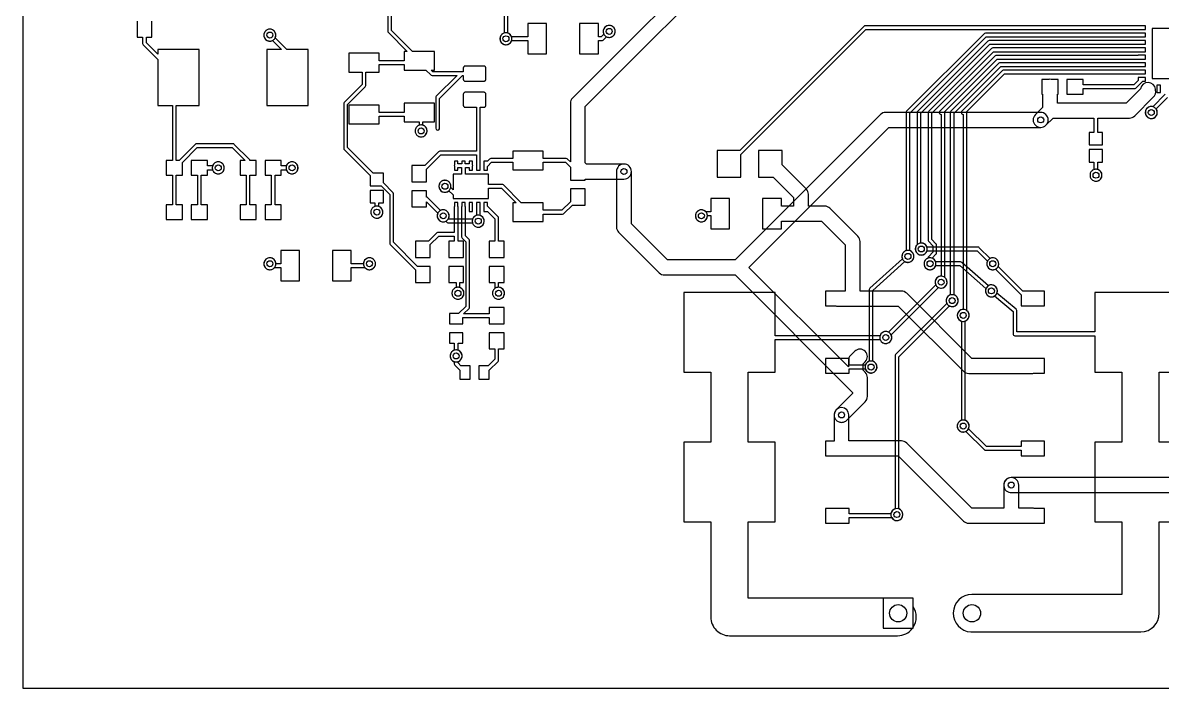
# Model space of a CAD drawing. Header units: millimetres. Extents: x 14 to 284, y -1 to 109.
# Drawn here: x 14 to 91.2, y -1.3 to 43.8 of the extents above; entities that cross this region are included whole.
import ezdxf

# ---------------------------------------------------------------- set-up
doc = ezdxf.new("R2010")
doc.units = ezdxf.units.MM

msp = doc.modelspace()

# ---------------------------------------------------------------- linework, layer by layer
at = {"layer": '16_copper'}
msp.add_lwpolyline([(46.623, 51.526), (46.623, 43.137), (46.619, 43.136), (46.57, 43.115), (46.524, 43.089), (46.481, 43.056), (46.444, 43.019), (46.411, 42.976), (46.385, 42.93), (46.364, 42.881), (46.351, 42.829), (46.344, 42.777), (46.344, 42.723), (46.351, 42.671), (46.364, 42.619), (46.385, 42.57), (46.411, 42.524), (46.444, 42.481), (46.481, 42.444), (46.524, 42.411), (46.57, 42.385), (46.619, 42.364), (46.671, 42.351), (46.723, 42.344), (46.777, 42.344), (46.829, 42.351, 0.771278), (46.877, 43.137), (46.877, 51.579, 0.198912)], format="xyb", dxfattribs=at)
for points in [[(30.829, 42.601), (30.881, 42.614), (30.93, 42.635), (30.976, 42.661), (31.019, 42.694), (31.056, 42.731), (31.089, 42.774), (31.115, 42.82), (31.136, 42.869), (31.149, 42.921), (31.156, 42.973), (31.156, 43.027), (31.149, 43.079), (31.136, 43.131), (31.115, 43.18), (31.089, 43.226), (31.056, 43.269), (31.019, 43.306), (30.976, 43.339), (30.93, 43.365), (30.881, 43.386), (30.829, 43.399), (30.777, 43.406), (30.723, 43.406), (30.671, 43.399), (30.619, 43.386), (30.57, 43.365), (30.524, 43.339), (30.481, 43.306), (30.444, 43.269), (30.411, 43.226), (30.385, 43.18), (30.364, 43.131), (30.351, 43.079), (30.344, 43.027), (30.344, 42.973), (30.351, 42.921), (30.364, 42.869), (30.385, 42.82), (30.411, 42.774), (30.444, 42.731), (30.481, 42.694), (30.524, 42.661), (30.57, 42.635), (30.619, 42.614), (30.671, 42.601), (30.723, 42.594), (30.777, 42.594)], [(53.829, 42.851), (53.881, 42.864), (53.93, 42.885), (53.976, 42.911), (54.019, 42.944), (54.056, 42.981), (54.089, 43.024), (54.115, 43.07), (54.136, 43.119), (54.149, 43.171), (54.156, 43.223), (54.156, 43.277), (54.149, 43.329), (54.136, 43.381), (54.115, 43.43), (54.089, 43.476), (54.056, 43.519), (54.019, 43.556), (53.976, 43.589), (53.93, 43.615), (53.881, 43.636), (53.829, 43.649), (53.777, 43.656), (53.723, 43.656), (53.671, 43.649), (53.619, 43.636), (53.57, 43.615), (53.524, 43.589), (53.481, 43.556), (53.444, 43.519), (53.411, 43.476), (53.385, 43.43), (53.364, 43.381), (53.351, 43.329), (53.344, 43.277), (53.344, 43.223), (53.351, 43.171), (53.364, 43.119), (53.385, 43.07), (53.411, 43.024), (53.444, 42.981), (53.481, 42.944), (53.524, 42.911), (53.57, 42.885), (53.619, 42.864), (53.671, 42.851), (53.723, 42.844), (53.777, 42.844)], [(90.579, 37.351), (90.631, 37.364), (90.68, 37.385), (90.726, 37.411), (90.769, 37.444), (90.806, 37.481), (90.839, 37.524), (90.865, 37.57), (90.886, 37.619), (90.899, 37.671), (90.906, 37.723), (90.906, 37.777), (90.899, 37.829), (90.886, 37.881), (90.865, 37.93), (90.839, 37.976), (90.806, 38.019), (90.769, 38.056), (90.726, 38.089), (90.68, 38.115), (90.631, 38.136), (90.579, 38.149), (90.527, 38.156), (90.473, 38.156), (90.421, 38.149), (90.369, 38.136), (90.32, 38.115), (90.274, 38.089), (90.231, 38.056), (90.194, 38.019), (90.161, 37.976), (90.135, 37.93), (90.114, 37.881), (90.101, 37.829), (90.094, 37.777), (90.094, 37.723), (90.101, 37.671), (90.114, 37.619), (90.135, 37.57), (90.161, 37.524), (90.194, 37.481), (90.231, 37.444), (90.274, 37.411), (90.32, 37.385), (90.369, 37.364), (90.421, 37.351), (90.473, 37.344), (90.527, 37.344)], [(41.079, 36.101), (41.131, 36.114), (41.18, 36.135), (41.226, 36.161), (41.269, 36.194), (41.306, 36.231), (41.339, 36.274), (41.365, 36.32), (41.386, 36.369), (41.399, 36.421), (41.406, 36.473), (41.406, 36.527), (41.399, 36.579), (41.386, 36.631), (41.365, 36.68), (41.339, 36.726), (41.306, 36.769), (41.269, 36.806), (41.226, 36.839), (41.18, 36.865), (41.131, 36.886), (41.079, 36.899), (41.027, 36.906), (40.973, 36.906), (40.921, 36.899), (40.869, 36.886), (40.82, 36.865), (40.774, 36.839), (40.731, 36.806), (40.694, 36.769), (40.661, 36.726), (40.635, 36.68), (40.614, 36.631), (40.601, 36.579), (40.594, 36.527), (40.594, 36.473), (40.601, 36.421), (40.614, 36.369), (40.635, 36.32), (40.661, 36.274), (40.694, 36.231), (40.731, 36.194), (40.774, 36.161), (40.82, 36.135), (40.869, 36.114), (40.921, 36.101), (40.973, 36.094), (41.027, 36.094)], [(27.329, 33.601), (27.381, 33.614), (27.43, 33.635), (27.476, 33.661), (27.519, 33.694), (27.556, 33.731), (27.589, 33.774), (27.615, 33.82), (27.636, 33.869), (27.649, 33.921), (27.656, 33.973), (27.656, 34.027), (27.649, 34.079), (27.636, 34.131), (27.615, 34.18), (27.589, 34.226), (27.556, 34.269), (27.519, 34.306), (27.476, 34.339), (27.43, 34.365), (27.381, 34.386), (27.329, 34.399), (27.277, 34.406), (27.223, 34.406), (27.171, 34.399), (27.119, 34.386), (27.07, 34.365), (27.024, 34.339), (26.981, 34.306), (26.944, 34.269), (26.911, 34.226), (26.885, 34.18), (26.864, 34.131), (26.851, 34.079), (26.844, 34.027), (26.844, 33.973), (26.851, 33.921), (26.864, 33.869), (26.885, 33.82), (26.911, 33.774), (26.944, 33.731), (26.981, 33.694), (27.024, 33.661), (27.07, 33.635), (27.119, 33.614), (27.171, 33.601), (27.223, 33.594), (27.277, 33.594)], [(32.329, 33.601), (32.381, 33.614), (32.43, 33.635), (32.476, 33.661), (32.519, 33.694), (32.556, 33.731), (32.589, 33.774), (32.615, 33.82), (32.636, 33.869), (32.649, 33.921), (32.656, 33.973), (32.656, 34.027), (32.649, 34.079), (32.636, 34.131), (32.615, 34.18), (32.589, 34.226), (32.556, 34.269), (32.519, 34.306), (32.476, 34.339), (32.43, 34.365), (32.381, 34.386), (32.329, 34.399), (32.277, 34.406), (32.223, 34.406), (32.171, 34.399), (32.119, 34.386), (32.07, 34.365), (32.024, 34.339), (31.981, 34.306), (31.944, 34.269), (31.911, 34.226), (31.885, 34.18), (31.864, 34.131), (31.851, 34.079), (31.844, 34.027), (31.844, 33.973), (31.851, 33.921), (31.864, 33.869), (31.885, 33.82), (31.911, 33.774), (31.944, 33.731), (31.981, 33.694), (32.024, 33.661), (32.07, 33.635), (32.119, 33.614), (32.171, 33.601), (32.223, 33.594), (32.277, 33.594)], [(86.829, 33.101), (86.881, 33.114), (86.93, 33.135), (86.976, 33.161), (87.019, 33.194), (87.056, 33.231), (87.089, 33.274), (87.115, 33.32), (87.136, 33.369), (87.149, 33.421), (87.156, 33.473), (87.156, 33.527), (87.149, 33.579), (87.136, 33.631), (87.115, 33.68), (87.089, 33.726), (87.056, 33.769), (87.019, 33.806), (86.976, 33.839), (86.93, 33.865), (86.881, 33.886), (86.829, 33.899), (86.777, 33.906), (86.723, 33.906), (86.671, 33.899), (86.619, 33.886), (86.57, 33.865), (86.524, 33.839), (86.481, 33.806), (86.444, 33.769), (86.411, 33.726), (86.385, 33.68), (86.364, 33.631), (86.351, 33.579), (86.344, 33.527), (86.344, 33.473), (86.351, 33.421), (86.364, 33.369), (86.385, 33.32), (86.411, 33.274), (86.444, 33.231), (86.481, 33.194), (86.524, 33.161), (86.57, 33.135), (86.619, 33.114), (86.671, 33.101), (86.723, 33.094), (86.777, 33.094)], [(42.696, 32.351), (42.747, 32.364), (42.796, 32.385), (42.842, 32.411), (42.885, 32.444), (42.922, 32.481), (42.955, 32.524), (42.981, 32.57), (43.002, 32.619), (43.016, 32.671), (43.023, 32.723), (43.023, 32.777), (43.016, 32.829), (43.002, 32.881), (42.981, 32.93), (42.955, 32.976), (42.922, 33.019), (42.885, 33.056), (42.842, 33.089), (42.796, 33.115), (42.747, 33.136), (42.696, 33.149), (42.643, 33.156), (42.59, 33.156), (42.537, 33.149), (42.485, 33.136), (42.436, 33.115), (42.39, 33.089), (42.348, 33.056), (42.31, 33.019), (42.278, 32.976), (42.251, 32.93), (42.231, 32.881), (42.217, 32.829), (42.21, 32.777), (42.21, 32.723), (42.217, 32.671), (42.231, 32.619), (42.251, 32.57), (42.278, 32.524), (42.31, 32.481), (42.348, 32.444), (42.39, 32.411), (42.436, 32.385), (42.485, 32.364), (42.537, 32.351), (42.59, 32.344), (42.643, 32.344)], [(38.079, 30.601), (38.131, 30.614), (38.18, 30.635), (38.226, 30.661), (38.269, 30.694), (38.306, 30.731), (38.339, 30.774), (38.365, 30.82), (38.386, 30.869), (38.399, 30.921), (38.406, 30.973), (38.406, 31.027), (38.399, 31.079), (38.386, 31.131), (38.365, 31.18), (38.339, 31.226), (38.306, 31.269), (38.269, 31.306), (38.226, 31.339), (38.18, 31.365), (38.131, 31.386), (38.079, 31.399), (38.027, 31.406), (37.973, 31.406), (37.921, 31.399), (37.869, 31.386), (37.82, 31.365), (37.774, 31.339), (37.731, 31.306), (37.694, 31.269), (37.661, 31.226), (37.635, 31.18), (37.614, 31.131), (37.601, 31.079), (37.594, 31.027), (37.594, 30.973), (37.601, 30.921), (37.614, 30.869), (37.635, 30.82), (37.661, 30.774), (37.694, 30.731), (37.731, 30.694), (37.774, 30.661), (37.82, 30.635), (37.869, 30.614), (37.921, 30.601), (37.973, 30.594), (38.027, 30.594)], [(60.079, 30.351), (60.131, 30.364), (60.18, 30.385), (60.226, 30.411), (60.269, 30.444), (60.306, 30.481), (60.339, 30.524), (60.365, 30.57), (60.386, 30.619), (60.399, 30.671), (60.406, 30.723), (60.406, 30.777), (60.399, 30.829), (60.386, 30.881), (60.365, 30.93), (60.339, 30.976), (60.306, 31.019), (60.269, 31.056), (60.226, 31.089), (60.18, 31.115), (60.131, 31.136), (60.079, 31.149), (60.027, 31.156), (59.973, 31.156), (59.921, 31.149), (59.869, 31.136), (59.82, 31.115), (59.774, 31.089), (59.731, 31.056), (59.694, 31.019), (59.661, 30.976), (59.635, 30.93), (59.614, 30.881), (59.601, 30.829), (59.594, 30.777), (59.594, 30.723), (59.601, 30.671), (59.614, 30.619), (59.635, 30.57), (59.661, 30.524), (59.694, 30.481), (59.731, 30.444), (59.774, 30.411), (59.82, 30.385), (59.869, 30.364), (59.921, 30.351), (59.973, 30.344), (60.027, 30.344)], [(30.829, 27.101), (30.881, 27.114), (30.93, 27.135), (30.976, 27.161), (31.019, 27.194), (31.056, 27.231), (31.089, 27.274), (31.115, 27.32), (31.136, 27.369), (31.149, 27.421), (31.156, 27.473), (31.156, 27.527), (31.149, 27.579), (31.136, 27.631), (31.115, 27.68), (31.089, 27.726), (31.056, 27.769), (31.019, 27.806), (30.976, 27.839), (30.93, 27.865), (30.881, 27.886), (30.829, 27.899), (30.777, 27.906), (30.723, 27.906), (30.671, 27.899), (30.619, 27.886), (30.57, 27.865), (30.524, 27.839), (30.481, 27.806), (30.444, 27.769), (30.411, 27.726), (30.385, 27.68), (30.364, 27.631), (30.351, 27.579), (30.344, 27.527), (30.344, 27.473), (30.351, 27.421), (30.364, 27.369), (30.385, 27.32), (30.411, 27.274), (30.444, 27.231), (30.481, 27.194), (30.524, 27.161), (30.57, 27.135), (30.619, 27.114), (30.671, 27.101), (30.723, 27.094), (30.777, 27.094)], [(37.579, 27.101), (37.631, 27.114), (37.68, 27.135), (37.726, 27.161), (37.769, 27.194), (37.806, 27.231), (37.839, 27.274), (37.865, 27.32), (37.886, 27.369), (37.899, 27.421), (37.906, 27.473), (37.906, 27.527), (37.899, 27.579), (37.886, 27.631), (37.865, 27.68), (37.839, 27.726), (37.806, 27.769), (37.769, 27.806), (37.726, 27.839), (37.68, 27.865), (37.631, 27.886), (37.579, 27.899), (37.527, 27.906), (37.473, 27.906), (37.421, 27.899), (37.369, 27.886), (37.32, 27.865), (37.274, 27.839), (37.231, 27.806), (37.194, 27.769), (37.161, 27.726), (37.135, 27.68), (37.114, 27.631), (37.101, 27.579), (37.094, 27.527), (37.094, 27.473), (37.101, 27.421), (37.114, 27.369), (37.135, 27.32), (37.161, 27.274), (37.194, 27.231), (37.231, 27.194), (37.274, 27.161), (37.32, 27.135), (37.369, 27.114), (37.421, 27.101), (37.473, 27.094), (37.527, 27.094)], [(43.579, 25.101), (43.631, 25.114), (43.68, 25.135), (43.726, 25.161), (43.769, 25.194), (43.806, 25.231), (43.839, 25.274), (43.865, 25.32), (43.886, 25.369), (43.899, 25.421), (43.906, 25.473), (43.906, 25.527), (43.899, 25.579), (43.886, 25.631), (43.865, 25.68), (43.839, 25.726), (43.806, 25.769), (43.769, 25.806), (43.726, 25.839), (43.68, 25.865), (43.631, 25.886), (43.579, 25.899), (43.527, 25.906), (43.473, 25.906), (43.421, 25.899), (43.369, 25.886), (43.32, 25.865), (43.274, 25.839), (43.231, 25.806), (43.194, 25.769), (43.161, 25.726), (43.135, 25.68), (43.114, 25.631), (43.101, 25.579), (43.094, 25.527), (43.094, 25.473), (43.101, 25.421), (43.114, 25.369), (43.135, 25.32), (43.161, 25.274), (43.194, 25.231), (43.231, 25.194), (43.274, 25.161), (43.32, 25.135), (43.369, 25.114), (43.421, 25.101), (43.473, 25.094), (43.527, 25.094)], [(46.329, 25.101), (46.381, 25.114), (46.43, 25.135), (46.476, 25.161), (46.519, 25.194), (46.556, 25.231), (46.589, 25.274), (46.615, 25.32), (46.636, 25.369), (46.649, 25.421), (46.656, 25.473), (46.656, 25.527), (46.649, 25.579), (46.636, 25.631), (46.615, 25.68), (46.589, 25.726), (46.556, 25.769), (46.519, 25.806), (46.476, 25.839), (46.43, 25.865), (46.381, 25.886), (46.329, 25.899), (46.277, 25.906), (46.223, 25.906), (46.171, 25.899), (46.119, 25.886), (46.07, 25.865), (46.024, 25.839), (45.981, 25.806), (45.944, 25.769), (45.911, 25.726), (45.885, 25.68), (45.864, 25.631), (45.851, 25.579), (45.844, 25.527), (45.844, 25.473), (45.851, 25.421), (45.864, 25.369), (45.885, 25.32), (45.911, 25.274), (45.944, 25.231), (45.981, 25.194), (46.024, 25.161), (46.07, 25.135), (46.119, 25.114), (46.171, 25.101), (46.223, 25.094), (46.277, 25.094)], [(43.454, 20.851), (43.506, 20.864), (43.555, 20.885), (43.601, 20.911), (43.644, 20.944), (43.681, 20.981), (43.714, 21.024), (43.74, 21.07), (43.761, 21.119), (43.774, 21.171), (43.781, 21.223), (43.781, 21.277), (43.774, 21.329), (43.761, 21.381), (43.74, 21.43), (43.714, 21.476), (43.681, 21.519), (43.644, 21.556), (43.601, 21.589), (43.555, 21.615), (43.506, 21.636), (43.454, 21.649), (43.402, 21.656), (43.348, 21.656), (43.296, 21.649), (43.244, 21.636), (43.195, 21.615), (43.149, 21.589), (43.106, 21.556), (43.069, 21.519), (43.036, 21.476), (43.01, 21.43), (42.989, 21.381), (42.976, 21.329), (42.969, 21.277), (42.969, 21.223), (42.976, 21.171), (42.989, 21.119), (43.01, 21.07), (43.036, 21.024), (43.069, 20.981), (43.106, 20.944), (43.149, 20.911), (43.195, 20.885), (43.244, 20.864), (43.296, 20.851), (43.348, 20.844), (43.402, 20.844)], [(74.356, 4.826), (72.324, 4.826), (72.324, 2.794), (74.356, 2.794)]]:
    msp.add_lwpolyline(points, close=True, dxfattribs=at)
for points in [[(69.552, 16.753, 0.172069), (69.854, 16.896), (71.104, 18.146, 0.198912), (71.25, 18.5), (71.25, 18.914, 0.085783), (71.25, 19.087), (71.25, 19.789, 0.198912), (71.104, 20.142), (70.967, 20.279), (70.967, 20.721), (71.104, 20.858, 1), (70.396, 21.565), (70.113, 21.282, 0.198912), (69.967, 20.928), (69.967, 20.502), (63.218, 27.25), (72.71, 36.742), (83, 36.742, 1), (83, 37.758), (72.5, 37.758, 0.198912), (72.141, 37.609), (62.29, 27.758), (57.71, 27.758), (55.258, 30.21), (55.258, 33.75, 1), (54.242, 33.75), (54.242, 30, 0.198912), (54.391, 29.641), (57.141, 26.891, 0.198912), (57.5, 26.742), (62.29, 26.742), (70.25, 18.782), (70.25, 18.707), (69.146, 17.604), (69.109, 17.562), (69.077, 17.516), (69.05, 17.467), (69.028, 17.416), (69.013, 17.362), (69.003, 17.307), (69, 17.251), (69.003, 17.196), (69.012, 17.14), (69.027, 17.087), (69.049, 17.035), (69.075, 16.986), (69.108, 16.94), (69.145, 16.898), (69.186, 16.861), (69.231, 16.828), (69.28, 16.801), (69.332, 16.779), (69.385, 16.763), (69.44, 16.754), (69.496, 16.75)], [(44.954, 29.99, 1), (44.796, 30.789), (44.744, 30.775, 0.235788), (44.488, 30.517), (42.913, 30.517), (42.863, 30.566, 0.941273), (42.161, 30.976), (42.135, 30.93, 0.720354), (42.684, 30.387), (42.77, 30.3, 0.198912), (42.86, 30.263), (44.488, 30.263), (44.489, 30.259), (44.51, 30.21), (44.536, 30.163), (44.569, 30.121), (44.606, 30.084), (44.649, 30.051), (44.695, 30.024), (44.744, 30.004), (44.796, 29.99), (44.848, 29.983), (44.902, 29.983)], [(79.829, 27.101, 1), (79.671, 27.899), (79.619, 27.886, 0.036496), (79.565, 27.862), (78.838, 28.588, 0.198912), (78.75, 28.625), (75.296, 28.625, 0.943675), (74.509, 28.421), (74.523, 28.369, 0.722287), (75.296, 28.375), (78.698, 28.375), (79.388, 27.685), (79.385, 27.68), (79.364, 27.631), (79.351, 27.579), (79.344, 27.527), (79.344, 27.473), (79.351, 27.421), (79.364, 27.369), (79.385, 27.32), (79.411, 27.274), (79.444, 27.231), (79.481, 27.194), (79.524, 27.161), (79.57, 27.135), (79.619, 27.114), (79.671, 27.101), (79.723, 27.094), (79.777, 27.094)], [(71.579, 20.101, 0.773306), (71.625, 20.887), (71.625, 25.694), (73.796, 27.648, 0.968638), (74.226, 28.339), (74.18, 28.365, 0.702359), (73.629, 27.834), (71.416, 25.843, 0.212614), (71.375, 25.75), (71.375, 20.887), (71.369, 20.886), (71.32, 20.865), (71.274, 20.839), (71.231, 20.806), (71.194, 20.769), (71.161, 20.726), (71.135, 20.68), (71.114, 20.631), (71.101, 20.579), (71.094, 20.527), (71.094, 20.473), (71.101, 20.421), (71.114, 20.369), (71.135, 20.32), (71.161, 20.274), (71.194, 20.231), (71.231, 20.194), (71.274, 20.161), (71.32, 20.135), (71.369, 20.114), (71.421, 20.101), (71.473, 20.094), (71.527, 20.094)], [(79.741, 25.262, 1), (79.582, 26.061), (79.531, 26.047, 0.052323), (79.454, 26.011), (77.655, 27.594, 0.18244), (77.573, 27.625), (75.887, 27.625, 0.943675), (75.101, 27.421), (75.114, 27.369, 0.722287), (75.887, 27.375), (77.526, 27.375), (79.289, 25.823), (79.276, 25.792), (79.262, 25.741), (79.255, 25.688), (79.255, 25.635), (79.262, 25.582), (79.276, 25.531), (79.296, 25.481), (79.323, 25.435), (79.355, 25.393), (79.393, 25.355), (79.435, 25.323), (79.481, 25.296), (79.531, 25.276), (79.582, 25.262), (79.635, 25.255), (79.688, 25.255)], [(72.579, 22.101, 0.49782), (72.862, 22.685), (76.065, 25.888, 0.943674), (76.476, 26.589), (76.43, 26.615, 0.722286), (75.888, 26.065), (72.685, 22.862), (72.68, 22.865), (72.631, 22.886), (72.579, 22.899), (72.527, 22.906), (72.473, 22.906), (72.421, 22.899), (72.369, 22.886), (72.32, 22.865), (72.274, 22.839), (72.231, 22.806), (72.194, 22.769), (72.161, 22.726), (72.135, 22.68), (72.114, 22.631), (72.101, 22.579), (72.094, 22.527), (72.094, 22.473), (72.101, 22.421), (72.114, 22.369), (72.135, 22.32), (72.161, 22.274), (72.194, 22.231), (72.231, 22.194), (72.274, 22.161), (72.32, 22.135), (72.369, 22.114), (72.421, 22.101), (72.473, 22.094), (72.527, 22.094)], [(73.329, 10.101, 0.773306), (73.375, 10.887), (73.375, 21.198), (76.815, 24.638, 0.943674), (77.226, 25.339), (77.18, 25.365, 0.722286), (76.638, 24.815), (73.162, 21.338, 0.198912), (73.125, 21.25), (73.125, 10.887), (73.119, 10.886), (73.07, 10.865), (73.024, 10.839), (72.981, 10.806), (72.944, 10.769), (72.911, 10.726), (72.885, 10.68), (72.864, 10.631), (72.851, 10.579), (72.844, 10.527), (72.844, 10.473), (72.851, 10.421), (72.864, 10.369), (72.885, 10.32), (72.911, 10.274), (72.944, 10.231), (72.981, 10.194), (73.024, 10.161), (73.07, 10.135), (73.119, 10.114), (73.171, 10.101), (73.223, 10.094), (73.277, 10.094)], [(77.829, 16.101, 0.773306), (77.875, 16.887), (77.875, 23.613, 0.943675), (77.671, 24.399), (77.619, 24.386, 0.722287), (77.625, 23.613), (77.625, 16.887), (77.619, 16.886), (77.57, 16.865), (77.524, 16.839), (77.481, 16.806), (77.444, 16.769), (77.411, 16.726), (77.385, 16.68), (77.364, 16.631), (77.351, 16.579), (77.344, 16.527), (77.344, 16.473), (77.351, 16.421), (77.364, 16.369), (77.385, 16.32), (77.411, 16.274), (77.444, 16.231), (77.481, 16.194), (77.524, 16.161), (77.57, 16.135), (77.619, 16.114), (77.671, 16.101), (77.723, 16.094), (77.777, 16.094)], [(107.556, 11.995, 0.946018), (107.5, 13.008), (81, 13.008, 0.929363), (80.926, 11.997), (81, 11.992), (107.5, 11.992)]]:
    msp.add_lwpolyline(points, format="xyb", close=True, dxfattribs=at)
at = {"layer": '1_copper'}
for points in [[(61.992, 49.46), (51.266, 38.734, 0.198912), (51.117, 38.375), (51.117, 34.413), (50.935, 34.595, 0.198912), (50.845, 34.632), (49.28, 34.632), (49.28, 35.14), (47.22, 35.14), (47.22, 34.632), (45.73, 34.632, 0.198912), (45.64, 34.595), (45.495, 34.45), (45.495, 34.45), (45.255, 34.45), (45.255, 34.191, 0.166874), (45.255, 34.109), (45.255, 33.85), (45.495, 33.85), (45.495, 34.09), (45.783, 34.378), (47.22, 34.378), (47.22, 33.87), (49.28, 33.87), (49.28, 34.378), (50.792, 34.378), (51.124, 34.047), (51.125, 34.038), (51.125, 33.836, 0.08515), (51.125, 33.664), (51.125, 33.175), (52.125, 33.175), (52.125, 33.242), (54.75, 33.242, 1), (54.75, 34.258), (52.21, 34.258), (52.133, 34.335), (52.133, 38.165), (62.859, 48.891, 0.198912)], [(38.743, 44.595), (38.743, 43.26, 0.198912), (38.78, 43.17), (40.06, 41.89), (39.845, 41.89), (39.845, 41.257), (38.155, 41.257), (38.155, 41.765), (36.095, 41.765), (36.095, 40.495), (36.998, 40.495), (36.998, 39.643), (35.789, 38.434, 0.198912), (35.752, 38.344), (35.752, 35.326, 0.198912), (35.789, 35.236), (37.55, 33.475), (37.55, 32.78), (38.29, 32.78), (38.873, 32.197), (38.873, 28.9, 0.198912), (38.91, 28.81), (40.625, 27.095), (40.625, 26.225), (41.625, 26.225), (41.625, 27.325), (40.755, 27.325), (39.127, 28.953), (39.127, 32.25, 0.198912), (39.09, 32.34), (38.45, 32.98), (38.45, 33.63), (37.755, 33.63), (36.006, 35.379), (36.006, 38.292), (37.215, 39.501, 0.198912), (37.252, 39.59), (37.252, 40.495), (38.155, 40.495), (38.155, 41.003), (39.845, 41.003), (39.845, 40.62), (41.33, 40.62), (41.651, 40.299, 0.198912), (41.741, 40.262), (43.443, 40.262), (42.031, 38.85, 0.198912), (41.994, 38.76), (41.994, 36.687, 0.879449), (42.244, 36.655), (42.248, 36.687), (42.248, 38.707), (43.803, 40.262), (43.863, 40.262), (43.863, 39.995), (43.868, 39.971), (43.877, 39.948), (43.891, 39.927), (43.909, 39.909), (43.93, 39.895), (43.953, 39.886), (43.977, 39.881), (45.273, 39.881), (45.297, 39.886), (45.32, 39.895), (45.341, 39.909), (45.359, 39.927), (45.373, 39.948), (45.382, 39.971), (45.387, 39.995), (45.387, 40.783), (45.382, 40.807), (45.373, 40.83), (45.359, 40.851), (45.341, 40.869), (45.32, 40.883), (45.297, 40.892), (45.273, 40.897), (43.977, 40.897), (43.953, 40.892), (43.93, 40.883), (43.909, 40.869), (43.891, 40.851), (43.877, 40.83), (43.868, 40.807), (43.863, 40.783), (43.863, 40.516), (41.794, 40.516), (41.69, 40.62), (41.905, 40.62), (41.905, 41.89), (40.42, 41.89), (38.997, 43.313), (38.997, 44.595)], [(21.75, 43.95), (21.75, 42.85), (22.123, 42.85), (22.123, 42.425, 0.198912), (22.16, 42.335), (23.15, 41.345), (23.15, 38.225), (24.148, 38.225), (24.148, 34.5), (23.725, 34.5), (23.725, 33.5), (24.148, 33.5), (24.148, 31.5), (23.725, 31.5), (23.725, 30.5), (24.825, 30.5), (24.825, 31.5), (24.402, 31.5), (24.402, 33.5), (24.825, 33.5), (24.825, 34.37), (25.828, 35.373), (28.197, 35.373), (29.07, 34.5), (28.725, 34.5), (28.725, 33.5), (29.148, 33.5), (29.148, 31.5), (28.725, 31.5), (28.725, 30.5), (29.825, 30.5), (29.825, 31.5), (29.402, 31.5), (29.402, 33.5), (29.825, 33.5), (29.825, 34.5), (29.399, 34.5, 0.147757), (29.365, 34.565), (28.34, 35.59, 0.198912), (28.25, 35.627), (25.775, 35.627, 0.198912), (25.685, 35.59), (24.595, 34.5), (24.402, 34.5), (24.402, 38.225), (25.95, 38.225), (25.95, 42.025), (23.15, 42.025), (23.15, 41.705), (22.377, 42.478), (22.377, 42.85), (22.75, 42.85), (22.75, 43.95)], [(91.444, 38.989), (90.599, 38.144, 0.960784), (90.369, 37.364), (90.421, 37.351, 0.698889), (90.818, 38.003), (91.587, 38.772)], [(92.87, 25.56), (86.67, 25.56), (86.67, 22.875), (81.375, 22.875), (81.375, 24.323, 0.221153), (81.331, 24.418), (80.038, 25.508, 0.965312), (79.296, 25.842), (79.276, 25.792, 0.704958), (79.877, 25.316), (81.125, 24.265), (81.125, 22.75, 0.414214), (81.25, 22.625), (86.67, 22.625), (86.67, 20.16), (88.5, 20.16), (88.5, 15.4), (86.67, 15.4), (86.67, 10), (88.5, 10), (88.5, 5.08), (78.34, 5.08, 0.972989), (78.27, 2.542), (78.34, 2.54), (89.77, 2.54), (89.797, 2.541, 0.407964), (91.04, 3.81), (91.04, 10), (92.87, 10)]]:
    msp.add_lwpolyline(points, format="xyb", dxfattribs=at)
for points in [[(33.35, 42.025), (31.905, 42.025), (31.113, 42.816, 0.941273), (30.411, 43.226), (30.385, 43.18, 0.720354), (30.934, 42.637), (31.545, 42.025), (30.55, 42.025), (30.55, 38.225), (33.35, 38.225)], [(49.505, 43.78), (48.235, 43.78), (48.235, 42.877), (47.137, 42.877, 0.941276), (46.351, 42.671), (46.364, 42.619, 0.720356), (47.137, 42.623), (48.235, 42.623), (48.235, 41.72), (49.505, 41.72)], [(53.015, 42.623), (53.25, 42.623, 0.198912), (53.34, 42.66), (53.566, 42.887, 0.941273), (53.976, 43.589), (53.93, 43.615, 0.720354), (53.387, 43.066), (53.197, 42.877), (53.015, 42.877), (53.015, 43.78), (51.745, 43.78), (51.745, 41.72), (53.015, 41.72)], [(62.68, 34.903), (71.152, 43.375), (89.615, 43.375), (89.615, 43.373), (90.115, 43.373), (90.115, 43.627), (89.615, 43.627), (89.615, 43.625), (71.1, 43.625, 0.198912), (71.012, 43.588), (62.603, 35.18), (61.08, 35.18), (61.08, 33.38), (62.68, 33.38)], [(74.079, 27.601, 0.773306), (74.125, 28.387), (74.125, 37.698), (79.302, 42.875), (89.615, 42.875), (89.615, 42.873), (90.115, 42.873), (90.115, 43.127), (89.615, 43.127), (89.615, 43.125), (79.25, 43.125, 0.198912), (79.162, 43.088), (73.912, 37.838, 0.198912), (73.875, 37.75), (73.875, 28.387), (73.869, 28.386), (73.82, 28.365), (73.774, 28.339), (73.731, 28.306), (73.694, 28.269), (73.661, 28.226), (73.635, 28.18), (73.614, 28.131), (73.601, 28.079), (73.594, 28.027), (73.594, 27.973), (73.601, 27.921), (73.614, 27.869), (73.635, 27.82), (73.661, 27.774), (73.694, 27.731), (73.731, 27.694), (73.774, 27.661), (73.82, 27.635), (73.869, 27.614), (73.921, 27.601), (73.973, 27.594), (74.027, 27.594)], [(74.988, 28.101, 0.944952), (74.875, 28.905), (74.875, 37.698), (79.552, 42.375), (89.615, 42.375), (89.615, 42.373), (90.115, 42.373), (90.115, 42.627), (89.615, 42.627), (89.615, 42.625), (79.5, 42.625, 0.198912), (79.412, 42.588), (74.662, 37.838, 0.198912), (74.625, 37.75), (74.625, 28.791), (74.603, 28.769), (74.57, 28.726), (74.544, 28.68), (74.523, 28.631), (74.509, 28.579), (74.502, 28.527), (74.502, 28.473), (74.509, 28.421), (74.523, 28.369), (74.544, 28.32), (74.57, 28.274), (74.603, 28.231), (74.64, 28.194), (74.683, 28.161), (74.729, 28.135), (74.778, 28.114), (74.829, 28.101), (74.882, 28.094), (74.935, 28.094)], [(75.579, 27.101, 0.716589), (75.68, 27.865), (75.643, 27.881), (75.903, 28.14, 0.198912), (75.939, 28.228), (75.939, 28.772, 0.198912), (75.903, 28.86), (75.625, 29.138), (75.625, 37.698), (79.802, 41.875), (89.615, 41.875), (89.615, 41.873), (90.115, 41.873), (90.115, 42.127), (89.615, 42.127), (89.615, 42.125), (79.75, 42.125, 0.198912), (79.662, 42.088), (75.412, 37.838, 0.198912), (75.375, 37.75), (75.375, 29.086, 0.198912), (75.412, 28.998), (75.689, 28.72), (75.689, 28.28), (75.412, 28.002, 0.25504), (75.369, 27.886), (75.32, 27.865), (75.274, 27.839), (75.231, 27.806), (75.194, 27.769), (75.161, 27.726), (75.135, 27.68), (75.114, 27.631), (75.101, 27.579), (75.094, 27.527), (75.094, 27.473), (75.101, 27.421), (75.114, 27.369), (75.135, 27.32), (75.161, 27.274), (75.194, 27.231), (75.231, 27.194), (75.274, 27.161), (75.32, 27.135), (75.369, 27.114), (75.421, 27.101), (75.473, 27.094), (75.527, 27.094)], [(76.144, 37.817, 0.59011), (76.25, 37.626), (76.25, 26.656, 0.967798), (76.223, 25.844), (76.277, 25.844, 0.689133), (76.5, 26.57), (76.5, 37.823), (80.052, 41.375), (89.615, 41.375), (89.615, 41.373), (90.115, 41.373), (90.115, 41.627), (89.615, 41.627), (89.615, 41.625), (80, 41.625, 0.198912), (79.912, 41.588), (76.162, 37.838)], [(77.079, 24.601, 0.773306), (77.125, 25.387), (77.125, 37.698), (80.302, 40.875), (89.615, 40.875), (89.615, 40.873), (90.115, 40.873), (90.115, 41.127), (89.615, 41.127), (89.615, 41.125), (80.25, 41.125, 0.198912), (80.162, 41.088), (76.912, 37.838, 0.198912), (76.875, 37.75), (76.875, 25.387), (76.869, 25.386), (76.82, 25.365), (76.774, 25.339), (76.731, 25.306), (76.694, 25.269), (76.661, 25.226), (76.635, 25.18), (76.614, 25.131), (76.601, 25.079), (76.594, 25.027), (76.594, 24.973), (76.601, 24.921), (76.614, 24.869), (76.635, 24.82), (76.661, 24.774), (76.694, 24.731), (76.731, 24.694), (76.774, 24.661), (76.82, 24.635), (76.869, 24.614), (76.921, 24.601), (76.973, 24.594), (77.027, 24.594)], [(77.644, 37.817, 0.59011), (77.75, 37.626), (77.75, 24.406, 0.967798), (77.723, 23.594), (77.777, 23.594, 0.689133), (78, 24.32), (78, 37.823), (80.552, 40.375), (89.615, 40.375), (89.615, 40.373), (90.115, 40.373), (90.115, 40.627), (89.615, 40.627), (89.615, 40.625), (80.5, 40.625, 0.198912), (80.412, 40.588), (77.662, 37.838)], [(84.138, 39), (84.18, 39), (84.18, 40), (83.716, 40, 0.08515), (83.544, 40), (83.08, 40), (83.08, 39), (83.122, 39), (83.122, 38.09), (82.641, 37.609, 1), (83.359, 36.891), (83.84, 37.372), (86.613, 37.372), (86.613, 36.405), (86.29, 36.405), (86.29, 35.555), (87.19, 35.555), (87.19, 36.405), (86.867, 36.405), (86.867, 37.372), (89.015, 37.372, 0.198912), (89.374, 37.521), (90.635, 38.782, 0.267399), (90.784, 39.276), (90.781, 39.332, 0.871436), (89.775, 39.359), (88.805, 38.388), (84.138, 38.388)], [(85.88, 39.373), (89.365, 39.373, 0.198912), (89.455, 39.41), (89.918, 39.873), (90.115, 39.873), (90.115, 40.127), (89.615, 40.127), (89.615, 39.93), (89.312, 39.627), (85.88, 39.627), (85.88, 40), (84.78, 40), (84.78, 39), (85.88, 39)], [(45.273, 38.103), (45.297, 38.108), (45.32, 38.117), (45.341, 38.131), (45.359, 38.149), (45.373, 38.17), (45.382, 38.193), (45.387, 38.217), (45.387, 39.005), (45.382, 39.029), (45.373, 39.052), (45.359, 39.073), (45.341, 39.091), (45.32, 39.105), (45.297, 39.114), (45.273, 39.119), (43.977, 39.119), (43.953, 39.114), (43.93, 39.105), (43.909, 39.091), (43.891, 39.073), (43.877, 39.052), (43.868, 39.029), (43.863, 39.005), (43.863, 38.217), (43.868, 38.193), (43.877, 38.17), (43.891, 38.149), (43.909, 38.131), (43.93, 38.117), (43.953, 38.108), (43.977, 38.103), (44.748, 38.103), (44.748, 35.127), (42.275, 35.127, 0.198912), (42.185, 35.09), (41.245, 34.15), (40.375, 34.15), (40.375, 33.05), (41.375, 33.05), (41.375, 33.92), (42.328, 34.873), (44.748, 34.873), (44.748, 34.15, 0.079081), (44.755, 34.111), (44.755, 33.85), (44.995, 33.85), (44.995, 34.11, 0.079862), (45.002, 34.15), (45.002, 38.103)], [(41.079, 36.101, 0.771278), (41.127, 36.887), (41.127, 37.11), (41.905, 37.11), (41.905, 38.38), (39.845, 38.38), (39.845, 37.747), (38.155, 37.747), (38.155, 38.255), (36.095, 38.255), (36.095, 36.985), (38.155, 36.985), (38.155, 37.493), (39.845, 37.493), (39.845, 37.11), (40.873, 37.11), (40.873, 36.887), (40.869, 36.886), (40.82, 36.865), (40.774, 36.839), (40.731, 36.806), (40.694, 36.769), (40.661, 36.726), (40.635, 36.68), (40.614, 36.631), (40.601, 36.579), (40.594, 36.527), (40.594, 36.473), (40.601, 36.421), (40.614, 36.369), (40.635, 36.32), (40.661, 36.274), (40.694, 36.231), (40.731, 36.194), (40.774, 36.161), (40.82, 36.135), (40.869, 36.114), (40.921, 36.101), (40.973, 36.094), (41.027, 36.094)], [(69.742, 28.79), (69.742, 25.648), (69.21, 25.648, 0.042258), (69.125, 25.64), (68.41, 25.64), (68.41, 24.64), (69.123, 24.64, 0.042924), (69.21, 24.632), (73.35, 24.632), (77.761, 20.221, 0.198912), (78.12, 20.072), (82.47, 20.072, 0.042258), (82.555, 20.08), (83.27, 20.08), (83.27, 21.08), (82.557, 21.08, 0.042924), (82.47, 21.088), (78.33, 21.088), (73.919, 25.499, 0.198912), (73.56, 25.648), (70.758, 25.648), (70.758, 29, 0.198912), (70.609, 29.359), (68.709, 31.259, 0.198912), (68.35, 31.408), (67.258, 31.408), (67.258, 32.21, 0.198912), (67.109, 32.569), (65.48, 34.198), (65.48, 35.18), (63.88, 35.18), (63.88, 33.38), (64.862, 33.38), (66.242, 32), (66.242, 31.408), (65.42, 31.408), (65.42, 31.93), (64.15, 31.93), (64.15, 29.87), (65.42, 29.87), (65.42, 30.392), (68.14, 30.392)], [(86.829, 33.101, 0.781467), (86.867, 33.889), (86.867, 34.395), (87.19, 34.395), (87.19, 35.245), (86.29, 35.245), (86.29, 34.395), (86.613, 34.395), (86.613, 33.883), (86.57, 33.865), (86.524, 33.839), (86.481, 33.806), (86.444, 33.769), (86.411, 33.726), (86.385, 33.68), (86.364, 33.631), (86.351, 33.579), (86.344, 33.527), (86.344, 33.473), (86.351, 33.421), (86.364, 33.369), (86.385, 33.32), (86.411, 33.274), (86.444, 33.231), (86.481, 33.194), (86.524, 33.161), (86.57, 33.135), (86.619, 33.114), (86.671, 33.101), (86.723, 33.094), (86.777, 33.094)], [(26.525, 31.5), (26.102, 31.5), (26.102, 33.5), (26.525, 33.5), (26.525, 33.873), (26.863, 33.873, 0.941276), (27.649, 34.079), (27.636, 34.131, 0.720356), (26.863, 34.127), (26.525, 34.127), (26.525, 34.5), (25.425, 34.5), (25.425, 33.5), (25.848, 33.5), (25.848, 31.5), (25.425, 31.5), (25.425, 30.5), (26.525, 30.5)], [(31.525, 31.5), (31.102, 31.5), (31.102, 33.5), (31.525, 33.5), (31.525, 33.873), (31.863, 33.873, 0.941276), (32.649, 34.079), (32.636, 34.131, 0.720356), (31.863, 34.127), (31.525, 34.127), (31.525, 34.5), (30.425, 34.5), (30.425, 33.5), (30.848, 33.5), (30.848, 31.5), (30.425, 31.5), (30.425, 30.5), (31.525, 30.5)], [(49.28, 30.868), (50.595, 30.868, 0.198912), (50.685, 30.905), (51.255, 31.475), (52.125, 31.475), (52.125, 32.575), (51.125, 32.575), (51.125, 31.705), (50.542, 31.122), (49.28, 31.122), (49.28, 31.63), (47.795, 31.63), (46.585, 32.84, 0.198912), (46.495, 32.877), (45.575, 32.877), (45.575, 33.575), (44.002, 33.575), (44.002, 34.023), (44.255, 34.023), (44.255, 33.85), (44.495, 33.85), (44.495, 34.111, 0.159357), (44.495, 34.189), (44.495, 34.45), (44.255, 34.45), (44.255, 34.277), (43.995, 34.277), (43.995, 34.45), (43.755, 34.45), (43.755, 34.277), (43.495, 34.277), (43.495, 34.45), (43.255, 34.45), (43.255, 34.189, 0.159357), (43.255, 34.111), (43.255, 33.85), (43.495, 33.85), (43.495, 34.023), (43.748, 34.023), (43.748, 33.575), (43.175, 33.575), (43.175, 32.521), (43.017, 32.679, 0.989631), (42.217, 32.829), (42.21, 32.777, 0.673196), (42.889, 32.448), (43.142, 32.194, 0.07996), (43.175, 32.171), (43.175, 31.925), (45.575, 31.925), (45.575, 32.623), (46.442, 32.623), (47.435, 31.63), (47.22, 31.63), (47.22, 30.36), (49.28, 30.36)], [(38.079, 30.601, 0.771278), (38.127, 31.387), (38.127, 31.62), (38.45, 31.62), (38.45, 32.47), (37.55, 32.47), (37.55, 31.62), (37.873, 31.62), (37.873, 31.387), (37.869, 31.386), (37.82, 31.365), (37.774, 31.339), (37.731, 31.306), (37.694, 31.269), (37.661, 31.226), (37.635, 31.18), (37.614, 31.131), (37.601, 31.079), (37.594, 31.027), (37.594, 30.973), (37.601, 30.921), (37.614, 30.869), (37.635, 30.82), (37.661, 30.774), (37.694, 30.731), (37.731, 30.694), (37.774, 30.661), (37.82, 30.635), (37.869, 30.614), (37.921, 30.601), (37.973, 30.594), (38.027, 30.594)], [(42.579, 30.351, 1), (42.421, 31.149), (42.369, 31.136, 0.035223), (42.316, 31.113), (41.44, 31.99, 0.147585), (41.375, 32.024), (41.375, 32.45), (40.375, 32.45), (40.375, 31.35), (41.375, 31.35), (41.375, 31.695), (42.137, 30.934), (42.135, 30.93), (42.114, 30.881), (42.101, 30.829), (42.094, 30.777), (42.094, 30.723), (42.101, 30.671), (42.114, 30.619), (42.135, 30.57), (42.161, 30.524), (42.194, 30.481), (42.231, 30.444), (42.274, 30.411), (42.32, 30.385), (42.369, 30.364), (42.421, 30.351), (42.473, 30.344), (42.527, 30.344)], [(61.91, 31.93), (60.64, 31.93), (60.64, 31.027), (60.298, 31.027, 0.985416), (59.694, 30.481), (59.731, 30.444, 0.66496), (60.406, 30.773), (60.64, 30.773), (60.64, 29.87), (61.91, 29.87)], [(43.499, 31.378), (43.495, 31.389), (43.495, 31.65), (43.255, 31.65), (43.255, 31.39, 0.079862), (43.248, 31.35), (43.248, 29.627), (42.15, 29.627, 0.198912), (42.06, 29.59), (41.495, 29.025), (40.625, 29.025), (40.625, 27.925), (41.625, 27.925), (41.625, 28.795), (42.203, 29.373), (43.248, 29.373), (43.248, 29.025), (42.875, 29.025), (42.875, 27.925), (43.875, 27.925), (43.875, 29.025), (43.502, 29.025), (43.502, 31.35)], [(43.825, 23.848), (45.625, 23.848), (45.625, 23.425), (46.625, 23.425), (46.625, 24.525), (45.625, 24.525), (45.625, 24.102), (43.882, 24.102), (44.25, 24.471, 0.198912), (44.287, 24.56), (44.287, 29.045, 0.198912), (44.25, 29.135), (44.002, 29.383), (44.002, 31.35, 0.079081), (43.995, 31.389), (43.995, 31.65), (43.755, 31.65), (43.755, 31.39, 0.079862), (43.748, 31.35), (43.748, 29.33, 0.198912), (43.785, 29.241), (44.033, 28.992), (44.033, 24.613), (43.545, 24.125), (42.925, 24.125), (42.925, 23.425), (43.825, 23.425)], [(44.954, 29.99, 0.771278), (45.002, 30.776), (45.002, 31.35, 0.079081), (44.995, 31.389), (44.995, 31.65), (44.755, 31.65), (44.755, 31.39, 0.079862), (44.748, 31.35), (44.748, 30.776), (44.744, 30.775), (44.695, 30.755), (44.649, 30.728), (44.606, 30.696), (44.569, 30.658), (44.536, 30.616), (44.51, 30.57), (44.489, 30.521), (44.476, 30.469), (44.469, 30.416), (44.469, 30.363), (44.476, 30.31), (44.489, 30.259), (44.51, 30.21), (44.536, 30.163), (44.569, 30.121), (44.606, 30.084), (44.649, 30.051), (44.695, 30.024), (44.744, 30.004), (44.796, 29.99), (44.848, 29.983), (44.902, 29.983)], [(46.625, 29.025), (46.252, 29.025), (46.252, 30.6, 0.198912), (46.215, 30.69), (45.495, 31.41), (45.495, 31.65), (45.255, 31.65), (45.255, 31.39, 0.164368), (45.255, 31.309), (45.255, 31.05), (45.495, 31.05), (45.495, 31.05), (45.998, 30.547), (45.998, 29.025), (45.625, 29.025), (45.625, 27.925), (46.625, 27.925)], [(32.755, 28.405), (31.485, 28.405), (31.485, 27.502), (31.156, 27.502, 0.965419), (30.344, 27.527), (30.344, 27.473, 0.686849), (31.069, 27.248), (31.485, 27.248), (31.485, 26.345), (32.755, 26.345)], [(36.265, 27.248), (37.181, 27.248, 0.960918), (37.839, 27.726), (37.806, 27.769, 0.690291), (37.094, 27.502), (36.265, 27.502), (36.265, 28.405), (34.995, 28.405), (34.995, 26.345), (36.265, 26.345)], [(83.27, 25.64), (81.787, 25.64), (80.112, 27.315, 0.943674), (79.411, 27.726), (79.385, 27.68, 0.722286), (79.935, 27.138), (81.67, 25.403), (81.67, 24.64), (83.27, 24.64)], [(43.579, 25.101, 0.771278), (43.627, 25.887), (43.627, 26.225), (43.875, 26.225), (43.875, 27.325), (42.875, 27.325), (42.875, 26.225), (43.373, 26.225), (43.373, 25.887), (43.369, 25.886), (43.32, 25.865), (43.274, 25.839), (43.231, 25.806), (43.194, 25.769), (43.161, 25.726), (43.135, 25.68), (43.114, 25.631), (43.101, 25.579), (43.094, 25.527), (43.094, 25.473), (43.101, 25.421), (43.114, 25.369), (43.135, 25.32), (43.161, 25.274), (43.194, 25.231), (43.231, 25.194), (43.274, 25.161), (43.32, 25.135), (43.369, 25.114), (43.421, 25.101), (43.473, 25.094), (43.527, 25.094)], [(46.329, 25.101, 0.904107), (46.252, 25.906), (46.252, 26.225), (46.625, 26.225), (46.625, 27.325), (45.625, 27.325), (45.625, 26.225), (45.998, 26.225), (45.998, 25.819), (45.981, 25.806), (45.944, 25.769), (45.911, 25.726), (45.885, 25.68), (45.864, 25.631), (45.851, 25.579), (45.844, 25.527), (45.844, 25.473), (45.851, 25.421), (45.864, 25.369), (45.885, 25.32), (45.911, 25.274), (45.944, 25.231), (45.981, 25.194), (46.024, 25.161), (46.07, 25.135), (46.119, 25.114), (46.171, 25.101), (46.223, 25.094), (46.277, 25.094)], [(63.18, 10), (65.01, 10), (65.01, 15.4), (63.18, 15.4), (63.18, 20.16), (65.01, 20.16), (65.01, 22.375), (72.113, 22.375, 0.943675), (72.899, 22.579), (72.886, 22.631, 0.722287), (72.113, 22.625), (65.01, 22.625), (65.01, 25.56), (58.81, 25.56), (58.81, 20.16), (60.64, 20.16), (60.64, 15.4), (58.81, 15.4), (58.81, 10), (60.64, 10), (60.64, 3.556, 0.414214), (61.91, 2.286), (73.3, 2.286, 0.235986), (74.315, 2.794), (74.356, 2.794), (74.356, 2.851, 0.303141), (74.356, 4.261), (74.356, 4.826), (63.18, 4.826)], [(44.325, 20.575), (43.705, 20.575), (43.502, 20.778), (43.502, 20.863, 0.724133), (43.502, 21.637), (43.502, 22.125), (43.825, 22.125), (43.825, 22.825), (42.925, 22.825), (42.925, 22.125), (43.248, 22.125), (43.248, 21.637, 0.724133), (43.248, 20.863), (43.248, 20.725, 0.198912), (43.285, 20.635), (43.625, 20.295), (43.625, 19.675), (44.325, 19.675)], [(45.625, 20.295), (46.215, 20.885, 0.198912), (46.252, 20.975), (46.252, 21.725), (46.625, 21.725), (46.625, 22.825), (45.625, 22.825), (45.625, 21.725), (45.998, 21.725), (45.998, 21.028), (45.545, 20.575), (44.925, 20.575), (44.925, 19.675), (45.625, 19.675)], [(70.01, 20.375), (71.113, 20.375, 0.943675), (71.899, 20.579), (71.886, 20.631, 0.722287), (71.113, 20.625), (70.01, 20.625), (70.01, 21.08), (68.41, 21.08), (68.41, 20.08), (70.01, 20.08)], [(82.526, 9.915), (82.555, 9.92), (83.27, 9.92), (83.27, 10.92), (82.557, 10.92, 0.042924), (82.47, 10.928), (81.508, 10.928), (81.508, 12.5, 1), (80.492, 12.5), (80.492, 10.928), (78.33, 10.928), (73.919, 15.339, 0.198912), (73.56, 15.488), (70, 15.488), (70, 17.25, 1), (69, 17.25), (69, 15.48), (68.41, 15.48), (68.41, 14.48), (69.123, 14.48, 0.042924), (69.21, 14.472), (73.35, 14.472), (77.761, 10.061, 0.198912), (78.12, 9.912), (82.47, 9.912)], [(83.27, 15.48), (81.67, 15.48), (81.67, 15.105), (79.322, 15.105), (78.112, 16.315, 0.943674), (77.411, 16.726), (77.385, 16.68, 0.722286), (77.935, 16.138), (79.182, 14.892, 0.198912), (79.27, 14.855), (81.67, 14.855), (81.67, 14.48), (83.27, 14.48)], [(70.01, 10.295), (72.899, 10.295, 0.965324), (73.615, 10.68), (73.589, 10.726, 0.699518), (72.846, 10.545), (70.01, 10.545), (70.01, 10.92), (68.41, 10.92), (68.41, 9.92), (70.01, 9.92)]]:
    msp.add_lwpolyline(points, format="xyb", close=True, dxfattribs=at)
for points in [[(91.873, 43.45), (90.55, 43.45), (90.55, 40.05), (91.873, 40.05)], [(92.87, 15.4), (91.04, 15.4), (91.04, 20.16), (92.87, 20.16)]]:
    msp.add_lwpolyline(points, dxfattribs=at)
for points in [[(91.127, 39.615), (90.873, 39.615), (90.873, 39.115), (91.127, 39.115)], [(44.495, 31.65), (44.255, 31.65), (44.255, 31.05), (44.495, 31.05)]]:
    msp.add_lwpolyline(points, close=True, dxfattribs=at)
at = {"layer": 'drills_PTH'}
for centre in [(73.34, 3.81), (78.34, 3.81)]:
    msp.add_circle(centre, 0.584, dxfattribs=at)
at = {"layer": 'drills_via_1_16'}
for centre in [(53.75, 43.25), (30.75, 43), (46.75, 42.75), (90.5, 37.75), (83, 37.25), (41, 36.5), (27.25, 34), (32.25, 34), (54.75, 33.75), (86.75, 33.5), (42.616, 32.75), (38, 31), (42.5, 30.75), (60, 30.75), (44.875, 30.39), (74.909, 28.5), (74, 28), (30.75, 27.5), (37.5, 27.5), (75.5, 27.5), (79.75, 27.5), (76.25, 26.25), (43.5, 25.5), (46.25, 25.5), (79.661, 25.661), (77, 25), (77.75, 24), (72.5, 22.5), (43.375, 21.25), (71.5, 20.5), (69.5, 17.25), (77.75, 16.5), (81, 12.5), (73.25, 10.5)]:
    msp.add_circle(centre, 0.203, dxfattribs=at)
at = {"layer": 'outline'}
msp.add_lwpolyline([(14, -1.27), (283.77, -1.27), (283.82, 109), (14, 109), (14, -1.27)], close=True, dxfattribs=at)

doc.saveas('drawing.dxf')
